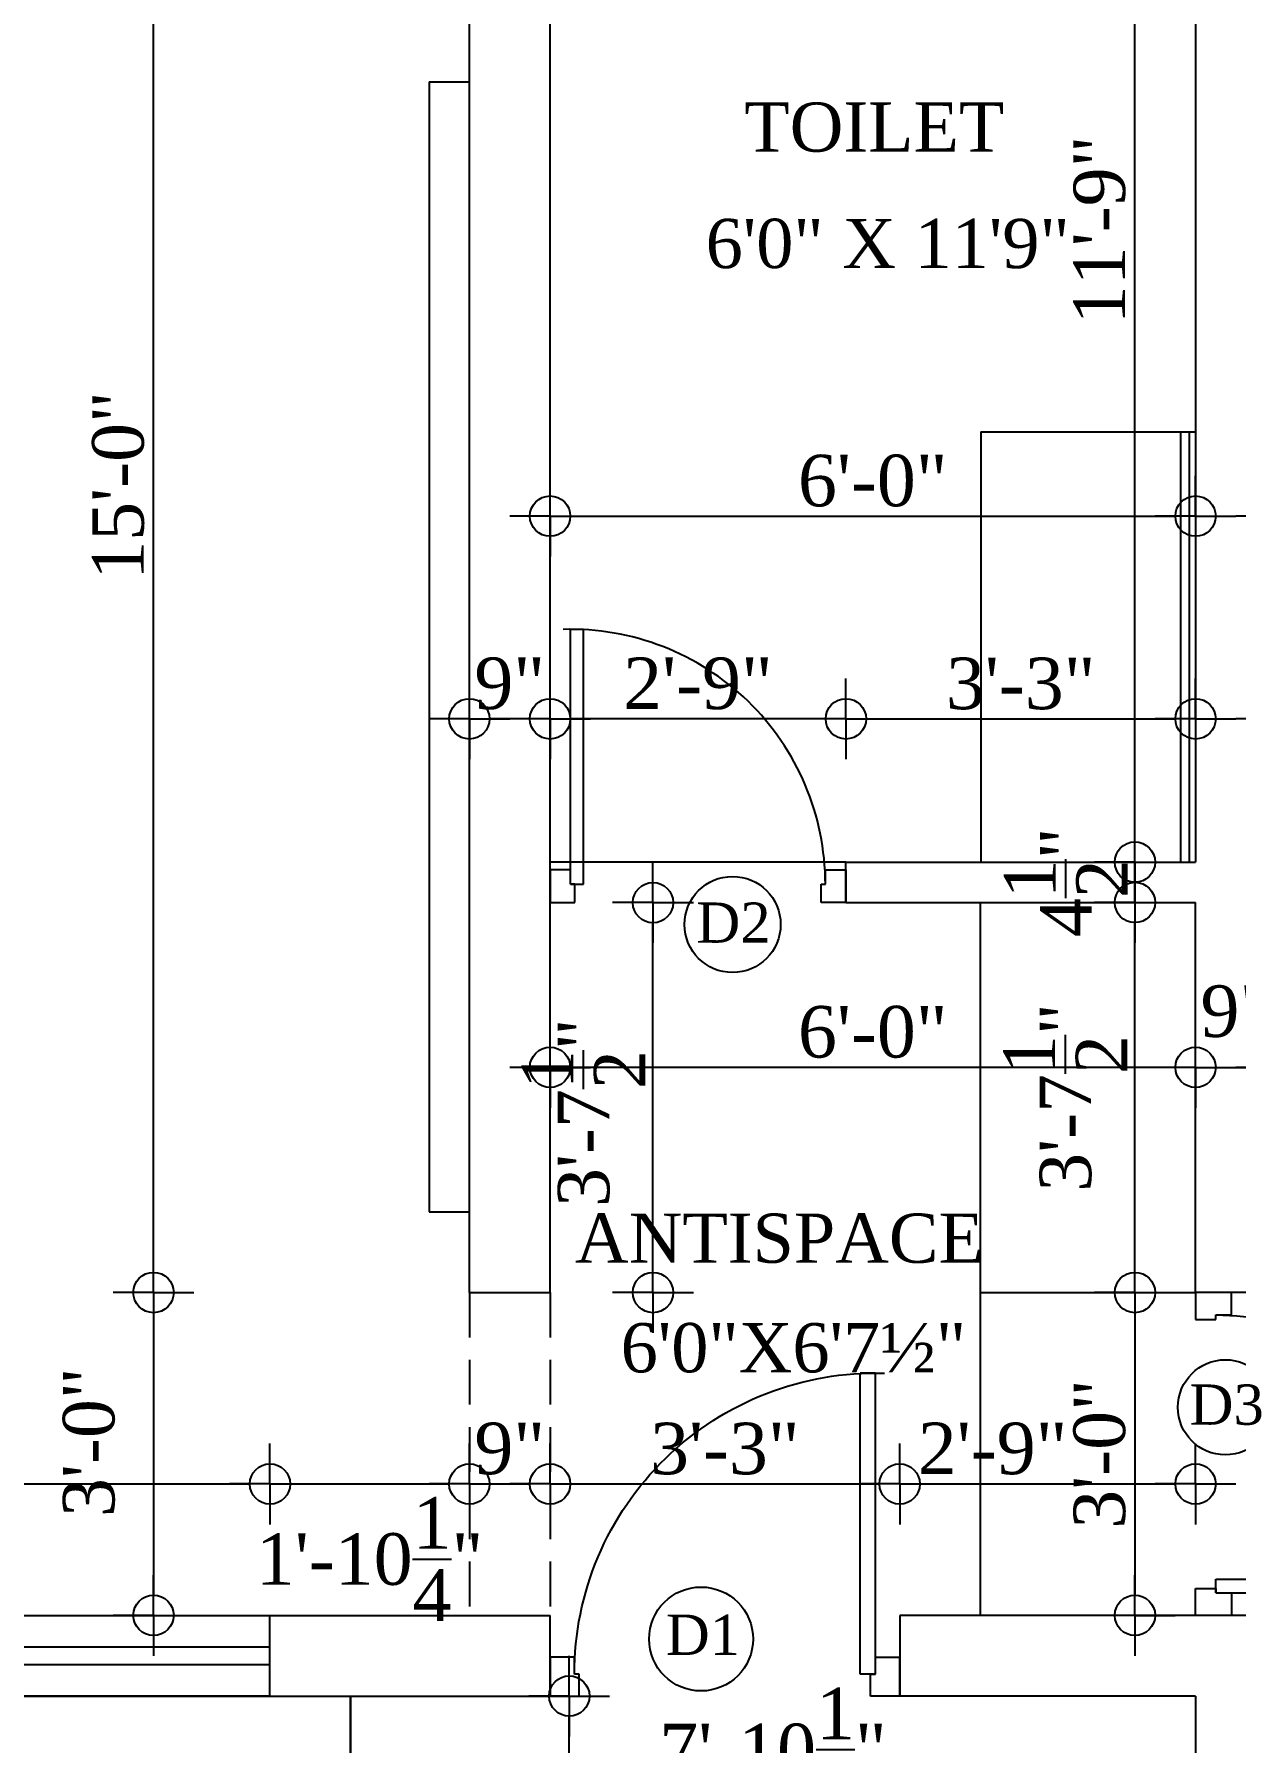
# Model space of a CAD drawing. Extents: x -4781 to 3971, y -2954 to -1072.
# Drawn here: x -4654.3 to -4520.3, y -2081.9 to -1891.3 of the extents above; entities that cross this region are included whole.
import ezdxf

# ---------------------------------------------------------------- set-up
doc = ezdxf.new("R2010")
doc.units = 0
doc.header["$LTSCALE"] = 20
doc.header["$MEASUREMENT"] = 0
doc.header["$PDMODE"] = 34
doc.linetypes.add('HIDDEN', pattern=[0.375, 0.25, -0.125])
doc.layers.get('0').update_dxf_attribs({"linetype": 'CONTINUOUS'})
doc.layers.get('DEFPOINTS').update_dxf_attribs({"linetype": 'CONTINUOUS'})
doc.layers.add('area', color=3, linetype='CONTINUOUS', plot=False)
for name, color, linetype in [('DIMLINE', 254, 'CONTINUOUS'), ('DOOR', 1, 'CONTINUOUS'), ('DOOR TEXT', 2, 'CONTINUOUS'), ('glass', 4, 'CONTINUOUS'), ('text', 2, 'CONTINUOUS'), ('wall', 13, 'CONTINUOUS'), ('WINDOW', 4, 'CONTINUOUS'), ('window sill', 5, 'CONTINUOUS')]:
    doc.layers.add(name, color=color, linetype=linetype)
doc.styles.add('DIMTEXT', font='times_1.ttf')
doc.styles.add('style5', font='times_1.ttf')
doc.dimstyles.new('ARCH_48_0', dxfattribs={"dimtxt": 5.75, "dimasz": 2.25, "dimexe": 0.25, "dimexo": 0, "dimgap": 1, "dimtad": 1, "dimzin": 3, "dimdsep": 46, "dimlunit": 4, "dimtxsty": 'DIMTEXT', "dimblk": 'BLK', "dimcen": 0, "dimdle": 0.09375, "dimse1": 1, "dimse2": 1, "dimclrd": 254, "dimclrt": 3, "dimadec": 1, "dimazin": 0, "dimtfac": 1, "dimtix": 1, "dimtmove": 2, "dimatfit": 3, "dimldrblk": 'NONE', "dimfxl": 0.25, "dimtvp": 1.4625, "dimtolj": 1, "dimtzin": 15, "dimarcsym": 0})

# ---------------------------------------------------------------- blocks, each defined once
blk = doc.blocks.new('DR1H902')
at = {"color": 0}
for p, q in [((-0.5, 0), (-0.5, 1)), ((-0.5, 1), (-0.45, 1)), ((-0.45, 0), (-0.45, 1)), ((-0.5, 0), (-0.45, 0))]:
    blk.add_line(p, q, dxfattribs=at)
blk.add_arc((-0.5, 0), 1, 0, 91.707, dxfattribs=at)
blk = doc.blocks.new('A$C3B4262AC')
at = {"layer": 'DOOR'}
for p, q in [((0, 4), (0, 0)), ((2.5, 4), (0, 4)), ((2.5, 2.25), (2.5, 4)), ((3, 2.25), (2.5, 2.25)), ((3, 0), (3, 2.25)), ((0, 0), (3, 0))]:
    blk.add_line(p, q, dxfattribs=at)
blk = doc.blocks.new('A$C1F9E242A')
blk.add_blockref('A$C3B4262AC', (0, 0))
at = {"xscale": -1}
blk.add_blockref('A$C3B4262AC', (36, 0), dxfattribs=at)
at = {"layer": 'DOOR', "xscale": -31, "yscale": 31, "zscale": 68.88888888888889}
blk.add_blockref('DR1H902', (18, 2.25), dxfattribs=at)
blk = doc.blocks.new('*U33')
at = {"xscale": -1}
blk.add_blockref('A$C1F9E242A', (0, -2), dxfattribs=at)
blk = doc.blocks.new('*U34')
at = {"xscale": -1}
blk.add_blockref('A$C1F9E242A', (0, -2), dxfattribs=at)
blk = doc.blocks.new('BLK')
for q in [(0, 2), (-2, 0), (2, 0), (0, -2)]:
    blk.add_line((0, 0), q)
blk.add_circle((0, 0), 1)
blk = doc.blocks.new('*D669')
at = {"layer": 'DEFPOINTS', "color": 0, "lineweight": -2, "transparency": 16777216}
for p in [(-4605.77, -2031.65), (-4641.01, -2067.65), (-4605.77, -2067.65)]:
    blk.add_point(p, dxfattribs=at)
at = {"layer": 'DIMLINE', "color": 254, "lineweight": -2, "transparency": 16777216}
blk.add_line((-4641.01, -2033.9), (-4641.01, -2065.4), dxfattribs=at)
at = {"layer": 'DIMLINE', "color": 254, "lineweight": -2, "transparency": 16777216, "xscale": 2.25, "yscale": 2.25, "zscale": 2.25}
for p, rotation in [((-4641.01, -2031.65), 90), ((-4641.01, -2067.65), 270)]:
    blk.add_blockref('BLK', p, dxfattribs=dict(at, rotation=rotation))
at = {"layer": 'DIMLINE', "color": 3, "lineweight": -2, "transparency": 16777216, "insert": (-4648.2, -2048.34), "char_height": 5.75, "attachment_point": 5, "rotation": 90, "style": 'DIMTEXT'}
blk.add_mtext('\\A1;3\'-0"', dxfattribs=at)
blk = doc.blocks.new('_None')
blk = doc.blocks.new('*D670')
at = {"layer": 'DEFPOINTS', "color": 0, "lineweight": -2, "transparency": 16777216}
for p in [(-4641.01, -1851.65), (-4628.02, -1851.65), (-4605.77, -2031.65)]:
    blk.add_point(p, dxfattribs=at)
at = {"layer": 'DIMLINE', "color": 254, "lineweight": -2, "transparency": 16777216}
blk.add_line((-4641.01, -2029.4), (-4641.01, -1853.9), dxfattribs=at)
at = {"layer": 'DIMLINE', "color": 254, "lineweight": -2, "transparency": 16777216, "xscale": 2.25, "yscale": 2.25, "zscale": 2.25}
for p, rotation in [((-4641.01, -1851.65), 90), ((-4641.01, -2031.65), 270)]:
    blk.add_blockref('BLK', p, dxfattribs=dict(at, rotation=rotation))
at = {"layer": 'DIMLINE', "color": 3, "lineweight": -2, "transparency": 16777216, "insert": (-4644.93, -1941.65), "char_height": 5.75, "attachment_point": 5, "rotation": 90, "style": 'DIMTEXT'}
blk.add_mtext('\\A1;15\'-0"', dxfattribs=at)
blk = doc.blocks.new('*D673')
at = {"layer": 'DEFPOINTS', "color": 0, "lineweight": -2, "transparency": 16777216}
for p in [(-4628.02, -2053), (-4721.52, -2067.65), (-4628.02, -2067.65)]:
    blk.add_point(p, dxfattribs=at)
at = {"layer": 'DIMLINE', "color": 254, "lineweight": -2, "transparency": 16777216}
blk.add_line((-4719.27, -2053), (-4630.27, -2053), dxfattribs=at)
at = {"layer": 'DIMLINE', "color": 254, "lineweight": -2, "transparency": 16777216, "xscale": 2.25, "yscale": 2.25, "zscale": 2.25, "rotation": 180}
blk.add_blockref('BLK', (-4721.52, -2053), dxfattribs=at)
at = {"layer": 'DIMLINE', "color": 254, "lineweight": -2, "transparency": 16777216, "xscale": 2.25, "yscale": 2.25, "zscale": 2.25}
blk.add_blockref('BLK', (-4628.02, -2053), dxfattribs=at)
at = {"layer": 'DIMLINE', "color": 3, "lineweight": -2, "transparency": 16777216, "insert": (-4674.77, -2045.25), "char_height": 5.75, "attachment_point": 5, "style": 'DIMTEXT'}
blk.add_mtext('\\A1;7\'-9{\\H1.000000x;\\S1/2;}"', dxfattribs=at)
blk = doc.blocks.new('*D674')
at = {"layer": 'DEFPOINTS', "color": 0, "lineweight": -2, "transparency": 16777216}
for p in [(-4605.77, -2053), (-4628.02, -2067.65), (-4605.77, -2067.65)]:
    blk.add_point(p, dxfattribs=at)
at = {"layer": 'DIMLINE', "color": 254, "lineweight": -2, "transparency": 16777216}
blk.add_line((-4625.77, -2053), (-4608.02, -2053), dxfattribs=at)
at = {"layer": 'DIMLINE', "color": 254, "lineweight": -2, "transparency": 16777216, "xscale": 2.25, "yscale": 2.25, "zscale": 2.25, "rotation": 180}
blk.add_blockref('BLK', (-4628.02, -2053), dxfattribs=at)
at = {"layer": 'DIMLINE', "color": 254, "lineweight": -2, "transparency": 16777216, "xscale": 2.25, "yscale": 2.25, "zscale": 2.25}
blk.add_blockref('BLK', (-4605.77, -2053), dxfattribs=at)
at = {"layer": 'DIMLINE', "color": 3, "lineweight": -2, "transparency": 16777216, "insert": (-4616.9, -2061.37), "char_height": 5.75, "attachment_point": 5, "style": 'DIMTEXT'}
blk.add_mtext('\\A1;1\'-10{\\H1.000000x;\\S1/4;}"', dxfattribs=at)
blk = doc.blocks.new('*D675')
at = {"layer": 'DEFPOINTS', "color": 0, "lineweight": -2, "transparency": 16777216}
for p in [(-4596.77, -2053), (-4605.77, -2067.65), (-4596.77, -2067.65)]:
    blk.add_point(p, dxfattribs=at)
at = {"layer": 'DIMLINE', "color": 254, "lineweight": -2, "transparency": 16777216}
blk.add_line((-4603.52, -2053), (-4599.02, -2053), dxfattribs=at)
at = {"layer": 'DIMLINE', "color": 254, "lineweight": -2, "transparency": 16777216, "xscale": 2.25, "yscale": 2.25, "zscale": 2.25, "rotation": 180}
blk.add_blockref('BLK', (-4605.77, -2053), dxfattribs=at)
at = {"layer": 'DIMLINE', "color": 254, "lineweight": -2, "transparency": 16777216, "xscale": 2.25, "yscale": 2.25, "zscale": 2.25}
blk.add_blockref('BLK', (-4596.77, -2053), dxfattribs=at)
at = {"layer": 'DIMLINE', "color": 3, "lineweight": -2, "transparency": 16777216, "insert": (-4601.27, -2049.07), "char_height": 5.75, "attachment_point": 5, "style": 'DIMTEXT'}
blk.add_mtext('\\A1;9"', dxfattribs=at)
blk = doc.blocks.new('*D676')
at = {"layer": 'DEFPOINTS', "color": 0, "lineweight": -2, "transparency": 16777216}
for p in [(-4557.77, -2053), (-4596.77, -2067.65), (-4557.77, -2067.65)]:
    blk.add_point(p, dxfattribs=at)
at = {"layer": 'DIMLINE', "color": 254, "lineweight": -2, "transparency": 16777216}
blk.add_line((-4594.52, -2053), (-4560.02, -2053), dxfattribs=at)
at = {"layer": 'DIMLINE', "color": 254, "lineweight": -2, "transparency": 16777216, "xscale": 2.25, "yscale": 2.25, "zscale": 2.25, "rotation": 180}
blk.add_blockref('BLK', (-4596.77, -2053), dxfattribs=at)
at = {"layer": 'DIMLINE', "color": 254, "lineweight": -2, "transparency": 16777216, "xscale": 2.25, "yscale": 2.25, "zscale": 2.25}
blk.add_blockref('BLK', (-4557.77, -2053), dxfattribs=at)
at = {"layer": 'DIMLINE', "color": 3, "lineweight": -2, "transparency": 16777216, "insert": (-4577.27, -2049.08), "char_height": 5.75, "attachment_point": 5, "style": 'DIMTEXT'}
blk.add_mtext('\\A1;3\'-3"', dxfattribs=at)
blk = doc.blocks.new('*D677')
at = {"layer": 'DEFPOINTS', "color": 0, "lineweight": -2, "transparency": 16777216}
for p in [(-4524.77, -2053), (-4557.77, -2067.65), (-4524.77, -2067.65)]:
    blk.add_point(p, dxfattribs=at)
at = {"layer": 'DIMLINE', "color": 254, "lineweight": -2, "transparency": 16777216}
blk.add_line((-4555.52, -2053), (-4527.02, -2053), dxfattribs=at)
at = {"layer": 'DIMLINE', "color": 254, "lineweight": -2, "transparency": 16777216, "xscale": 2.25, "yscale": 2.25, "zscale": 2.25, "rotation": 180}
blk.add_blockref('BLK', (-4557.77, -2053), dxfattribs=at)
at = {"layer": 'DIMLINE', "color": 254, "lineweight": -2, "transparency": 16777216, "xscale": 2.25, "yscale": 2.25, "zscale": 2.25}
blk.add_blockref('BLK', (-4524.77, -2053), dxfattribs=at)
at = {"layer": 'DIMLINE', "color": 3, "lineweight": -2, "transparency": 16777216, "insert": (-4547.4, -2049.07), "char_height": 5.75, "attachment_point": 5, "style": 'DIMTEXT'}
blk.add_mtext('\\A1;2\'-9"', dxfattribs=at)
blk = doc.blocks.new('*D678')
at = {"layer": 'DEFPOINTS', "color": 0, "lineweight": -2, "transparency": 16777216}
for p in [(-4515.77, -2006.54), (-4524.77, -2067.65), (-4515.77, -2067.65)]:
    blk.add_point(p, dxfattribs=at)
at = {"layer": 'DIMLINE', "color": 254, "lineweight": -2, "transparency": 16777216}
blk.add_line((-4522.52, -2006.54), (-4518.02, -2006.54), dxfattribs=at)
at = {"layer": 'DIMLINE', "color": 254, "lineweight": -2, "transparency": 16777216, "xscale": 2.25, "yscale": 2.25, "zscale": 2.25, "rotation": 180}
blk.add_blockref('BLK', (-4524.77, -2006.54), dxfattribs=at)
at = {"layer": 'DIMLINE', "color": 254, "lineweight": -2, "transparency": 16777216, "xscale": 2.25, "yscale": 2.25, "zscale": 2.25}
blk.add_blockref('BLK', (-4515.77, -2006.54), dxfattribs=at)
at = {"layer": 'DIMLINE', "color": 3, "lineweight": -2, "transparency": 16777216, "insert": (-4520.27, -2000.31), "char_height": 5.75, "attachment_point": 5, "style": 'DIMTEXT'}
blk.add_mtext('\\A1;9"', dxfattribs=at)
blk = doc.blocks.new('*D681')
at = {"layer": 'DEFPOINTS', "color": 0, "lineweight": -2, "transparency": 16777216}
for p in [(-4531.53, -1988.15), (-4524.77, -1988.15), (-4524.77, -2031.65)]:
    blk.add_point(p, dxfattribs=at)
at = {"layer": 'DIMLINE', "color": 254, "lineweight": -2, "transparency": 16777216}
blk.add_line((-4531.53, -2029.4), (-4531.53, -1990.4), dxfattribs=at)
at = {"layer": 'DIMLINE', "color": 254, "lineweight": -2, "transparency": 16777216, "xscale": 2.25, "yscale": 2.25, "zscale": 2.25}
for p, rotation in [((-4531.53, -1988.15), 90), ((-4531.53, -2031.65), 270)]:
    blk.add_blockref('BLK', p, dxfattribs=dict(at, rotation=rotation))
at = {"layer": 'DIMLINE', "color": 3, "lineweight": -2, "transparency": 16777216, "insert": (-4539.29, -2009.9), "char_height": 5.75, "attachment_point": 5, "rotation": 90, "style": 'DIMTEXT'}
blk.add_mtext('\\A1;3\'-7{\\H1.000000x;\\S1/2;}"', dxfattribs=at)
blk = doc.blocks.new('*D682')
at = {"layer": 'DEFPOINTS', "color": 0, "lineweight": -2, "transparency": 16777216}
for p in [(-4596.77, -1988.17), (-4585.29, -1988.17), (-4596.77, -2031.65)]:
    blk.add_point(p, dxfattribs=at)
at = {"layer": 'DIMLINE', "color": 254, "lineweight": -2, "transparency": 16777216}
blk.add_line((-4585.29, -2029.4), (-4585.29, -1990.42), dxfattribs=at)
at = {"layer": 'DIMLINE', "color": 254, "lineweight": -2, "transparency": 16777216, "xscale": 2.25, "yscale": 2.25, "zscale": 2.25}
for p, rotation in [((-4585.29, -1988.17), 90), ((-4585.29, -2031.65), 270)]:
    blk.add_blockref('BLK', p, dxfattribs=dict(at, rotation=rotation))
at = {"layer": 'DIMLINE', "color": 3, "lineweight": -2, "transparency": 16777216, "insert": (-4593.04, -2011.59), "char_height": 5.75, "attachment_point": 5, "rotation": 90, "style": 'DIMTEXT'}
blk.add_mtext('\\A1;3\'-7{\\H1.000000x;\\S1/2;}"', dxfattribs=at)
blk = doc.blocks.new('*D683')
at = {"layer": 'DEFPOINTS', "color": 0, "lineweight": -2, "transparency": 16777216}
for p in [(-4558.75, -1983.65), (-4531.53, -1983.65), (-4558.75, -1988.15)]:
    blk.add_point(p, dxfattribs=at)
at = {"layer": 'DIMLINE', "color": 254, "lineweight": -2, "transparency": 16777216}
for p, q in [((-4531.53, -1981.4), (-4531.53, -1979.15)), ((-4531.53, -1988.15), (-4531.53, -1983.65)), ((-4531.53, -1990.4), (-4531.53, -1992.65))]:
    blk.add_line(p, q, dxfattribs=at)
at = {"layer": 'DIMLINE', "color": 254, "lineweight": -2, "transparency": 16777216, "xscale": 2.25, "yscale": 2.25, "zscale": 2.25}
for p, rotation in [((-4531.53, -1983.65), 270), ((-4531.53, -1988.15), 90)]:
    blk.add_blockref('BLK', p, dxfattribs=dict(at, rotation=rotation))
at = {"layer": 'DIMLINE', "color": 3, "lineweight": -2, "transparency": 16777216, "insert": (-4539.23, -1985.9), "char_height": 5.75, "attachment_point": 5, "rotation": 90, "style": 'DIMTEXT'}
blk.add_mtext('\\A1;4{\\H1.000000x;\\S1/2;}"', dxfattribs=at)
blk = doc.blocks.new('*D684')
at = {"layer": 'DEFPOINTS', "color": 0, "lineweight": -2, "transparency": 16777216}
for p in [(-4560.78, -1842.65), (-4531.53, -1842.65), (-4557.25, -1983.65)]:
    blk.add_point(p, dxfattribs=at)
at = {"layer": 'DIMLINE', "color": 254, "lineweight": -2, "transparency": 16777216}
blk.add_line((-4531.53, -1981.4), (-4531.53, -1844.9), dxfattribs=at)
at = {"layer": 'DIMLINE', "color": 254, "lineweight": -2, "transparency": 16777216, "xscale": 2.25, "yscale": 2.25, "zscale": 2.25}
for p, rotation in [((-4531.53, -1842.65), 90), ((-4531.53, -1983.65), 270)]:
    blk.add_blockref('BLK', p, dxfattribs=dict(at, rotation=rotation))
at = {"layer": 'DIMLINE', "color": 3, "lineweight": -2, "transparency": 16777216, "insert": (-4535.47, -1913.15), "char_height": 5.75, "attachment_point": 5, "rotation": 90, "style": 'DIMTEXT'}
blk.add_mtext('\\A1;11\'-9"', dxfattribs=at)
blk = doc.blocks.new('*D691')
at = {"layer": 'DEFPOINTS', "color": 0, "lineweight": -2, "transparency": 16777216}
for p in [(-4524.77, -1967.68), (-4563.77, -1983.65), (-4524.77, -1983.65)]:
    blk.add_point(p, dxfattribs=at)
at = {"layer": 'DIMLINE', "color": 254, "lineweight": -2, "transparency": 16777216}
blk.add_line((-4561.52, -1967.68), (-4527.02, -1967.68), dxfattribs=at)
at = {"layer": 'DIMLINE', "color": 254, "lineweight": -2, "transparency": 16777216, "xscale": 2.25, "yscale": 2.25, "zscale": 2.25, "rotation": 180}
blk.add_blockref('BLK', (-4563.77, -1967.68), dxfattribs=at)
at = {"layer": 'DIMLINE', "color": 254, "lineweight": -2, "transparency": 16777216, "xscale": 2.25, "yscale": 2.25, "zscale": 2.25}
blk.add_blockref('BLK', (-4524.77, -1967.68), dxfattribs=at)
at = {"layer": 'DIMLINE', "color": 3, "lineweight": -2, "transparency": 16777216, "insert": (-4544.27, -1963.76), "char_height": 5.75, "attachment_point": 5, "style": 'DIMTEXT'}
blk.add_mtext('\\A1;3\'-3"', dxfattribs=at)
blk = doc.blocks.new('*D692')
at = {"layer": 'DEFPOINTS', "color": 0, "lineweight": -2, "transparency": 16777216}
for p in [(-4596.77, -1967.68), (-4596.77, -1983.65), (-4563.77, -1983.65)]:
    blk.add_point(p, dxfattribs=at)
at = {"layer": 'DIMLINE', "color": 254, "lineweight": -2, "transparency": 16777216}
blk.add_line((-4566.02, -1967.68), (-4594.52, -1967.68), dxfattribs=at)
at = {"layer": 'DIMLINE', "color": 254, "lineweight": -2, "transparency": 16777216, "xscale": 2.25, "yscale": 2.25, "zscale": 2.25, "rotation": 180}
blk.add_blockref('BLK', (-4596.77, -1967.68), dxfattribs=at)
at = {"layer": 'DIMLINE', "color": 254, "lineweight": -2, "transparency": 16777216, "xscale": 2.25, "yscale": 2.25, "zscale": 2.25}
blk.add_blockref('BLK', (-4563.77, -1967.68), dxfattribs=at)
at = {"layer": 'DIMLINE', "color": 3, "lineweight": -2, "transparency": 16777216, "insert": (-4580.27, -1963.75), "char_height": 5.75, "attachment_point": 5, "style": 'DIMTEXT'}
blk.add_mtext('\\A1;2\'-9"', dxfattribs=at)
blk = doc.blocks.new('*D693')
at = {"layer": 'DEFPOINTS', "color": 0, "lineweight": -2, "transparency": 16777216}
for p in [(-4476.77, -1967.68), (-4515.77, -1983.65), (-4476.77, -1983.65)]:
    blk.add_point(p, dxfattribs=at)
at = {"layer": 'DIMLINE', "color": 254, "lineweight": -2, "transparency": 16777216}
blk.add_line((-4513.52, -1967.68), (-4479.02, -1967.68), dxfattribs=at)
at = {"layer": 'DIMLINE', "color": 254, "lineweight": -2, "transparency": 16777216, "xscale": 2.25, "yscale": 2.25, "zscale": 2.25, "rotation": 180}
blk.add_blockref('BLK', (-4515.77, -1967.68), dxfattribs=at)
at = {"layer": 'DIMLINE', "color": 254, "lineweight": -2, "transparency": 16777216, "xscale": 2.25, "yscale": 2.25, "zscale": 2.25}
blk.add_blockref('BLK', (-4476.77, -1967.68), dxfattribs=at)
at = {"layer": 'DIMLINE', "color": 3, "lineweight": -2, "transparency": 16777216, "insert": (-4496.27, -1963.76), "char_height": 5.75, "attachment_point": 5, "style": 'DIMTEXT'}
blk.add_mtext('\\A1;3\'-3"', dxfattribs=at)
blk = doc.blocks.new('*D696')
at = {"layer": 'DEFPOINTS', "color": 0, "lineweight": -2, "transparency": 16777216}
for p in [(-4515.77, -2001.7), (-4443.77, -2001.7), (-4443.77, -2006.54)]:
    blk.add_point(p, dxfattribs=at)
at = {"layer": 'DIMLINE', "color": 254, "lineweight": -2, "transparency": 16777216}
blk.add_line((-4513.52, -2006.54), (-4446.02, -2006.54), dxfattribs=at)
at = {"layer": 'DIMLINE', "color": 254, "lineweight": -2, "transparency": 16777216, "xscale": 2.25, "yscale": 2.25, "zscale": 2.25, "rotation": 180}
blk.add_blockref('BLK', (-4515.77, -2006.54), dxfattribs=at)
at = {"layer": 'DIMLINE', "color": 254, "lineweight": -2, "transparency": 16777216, "xscale": 2.25, "yscale": 2.25, "zscale": 2.25}
blk.add_blockref('BLK', (-4443.77, -2006.54), dxfattribs=at)
at = {"layer": 'DIMLINE', "color": 3, "lineweight": -2, "transparency": 16777216, "insert": (-4479.77, -2002.61), "char_height": 5.75, "attachment_point": 5, "style": 'DIMTEXT'}
blk.add_mtext('\\A1;6\'-0"', dxfattribs=at)
blk = doc.blocks.new('*D697')
at = {"layer": 'DEFPOINTS', "color": 0, "lineweight": -2, "transparency": 16777216}
for p in [(-4596.77, -1996.91), (-4524.77, -1996.91), (-4596.77, -2006.54)]:
    blk.add_point(p, dxfattribs=at)
at = {"layer": 'DIMLINE', "color": 254, "lineweight": -2, "transparency": 16777216}
blk.add_line((-4527.02, -2006.54), (-4594.52, -2006.54), dxfattribs=at)
at = {"layer": 'DIMLINE', "color": 254, "lineweight": -2, "transparency": 16777216, "xscale": 2.25, "yscale": 2.25, "zscale": 2.25, "rotation": 180}
blk.add_blockref('BLK', (-4596.77, -2006.54), dxfattribs=at)
at = {"layer": 'DIMLINE', "color": 254, "lineweight": -2, "transparency": 16777216, "xscale": 2.25, "yscale": 2.25, "zscale": 2.25}
blk.add_blockref('BLK', (-4524.77, -2006.54), dxfattribs=at)
at = {"layer": 'DIMLINE', "color": 3, "lineweight": -2, "transparency": 16777216, "insert": (-4560.77, -2002.61), "char_height": 5.75, "attachment_point": 5, "style": 'DIMTEXT'}
blk.add_mtext('\\A1;6\'-0"', dxfattribs=at)
blk = doc.blocks.new('*D698')
at = {"layer": 'DEFPOINTS', "color": 0, "lineweight": -2, "transparency": 16777216}
for p in [(-4605.77, -1967.68), (-4605.77, -1975), (-4596.77, -1975)]:
    blk.add_point(p, dxfattribs=at)
at = {"layer": 'DIMLINE', "color": 254, "lineweight": -2, "transparency": 16777216}
blk.add_line((-4599.02, -1967.68), (-4603.52, -1967.68), dxfattribs=at)
at = {"layer": 'DIMLINE', "color": 254, "lineweight": -2, "transparency": 16777216, "xscale": 2.25, "yscale": 2.25, "zscale": 2.25, "rotation": 180}
blk.add_blockref('BLK', (-4605.77, -1967.68), dxfattribs=at)
at = {"layer": 'DIMLINE', "color": 254, "lineweight": -2, "transparency": 16777216, "xscale": 2.25, "yscale": 2.25, "zscale": 2.25}
blk.add_blockref('BLK', (-4596.77, -1967.68), dxfattribs=at)
at = {"layer": 'DIMLINE', "color": 3, "lineweight": -2, "transparency": 16777216, "insert": (-4601.27, -1963.75), "char_height": 5.75, "attachment_point": 5, "style": 'DIMTEXT'}
blk.add_mtext('\\A1;9"', dxfattribs=at)
blk = doc.blocks.new('*D714')
at = {"layer": 'DEFPOINTS', "color": 0, "lineweight": -2, "transparency": 16777216}
for p in [(-4524.77, -1945.07), (-4596.77, -1949.73), (-4524.77, -1949.73)]:
    blk.add_point(p, dxfattribs=at)
at = {"layer": 'DIMLINE', "color": 254, "lineweight": -2, "transparency": 16777216}
blk.add_line((-4594.52, -1945.07), (-4527.02, -1945.07), dxfattribs=at)
at = {"layer": 'DIMLINE', "color": 254, "lineweight": -2, "transparency": 16777216, "xscale": 2.25, "yscale": 2.25, "zscale": 2.25, "rotation": 180}
blk.add_blockref('BLK', (-4596.77, -1945.07), dxfattribs=at)
at = {"layer": 'DIMLINE', "color": 254, "lineweight": -2, "transparency": 16777216, "xscale": 2.25, "yscale": 2.25, "zscale": 2.25}
blk.add_blockref('BLK', (-4524.77, -1945.07), dxfattribs=at)
at = {"layer": 'DIMLINE', "color": 3, "lineweight": -2, "transparency": 16777216, "insert": (-4560.77, -1941.14), "char_height": 5.75, "attachment_point": 5, "style": 'DIMTEXT'}
blk.add_mtext('\\A1;6\'-0"', dxfattribs=at)
blk = doc.blocks.new('*D715')
at = {"layer": 'DEFPOINTS', "color": 0, "lineweight": -2, "transparency": 16777216}
for p in [(-4443.77, -1945.07), (-4515.77, -1956.28), (-4443.77, -1956.28)]:
    blk.add_point(p, dxfattribs=at)
at = {"layer": 'DIMLINE', "color": 254, "lineweight": -2, "transparency": 16777216}
blk.add_line((-4513.52, -1945.07), (-4446.02, -1945.07), dxfattribs=at)
at = {"layer": 'DIMLINE', "color": 254, "lineweight": -2, "transparency": 16777216, "xscale": 2.25, "yscale": 2.25, "zscale": 2.25, "rotation": 180}
blk.add_blockref('BLK', (-4515.77, -1945.07), dxfattribs=at)
at = {"layer": 'DIMLINE', "color": 254, "lineweight": -2, "transparency": 16777216, "xscale": 2.25, "yscale": 2.25, "zscale": 2.25}
blk.add_blockref('BLK', (-4443.77, -1945.07), dxfattribs=at)
at = {"layer": 'DIMLINE', "color": 3, "lineweight": -2, "transparency": 16777216, "insert": (-4479.77, -1941.14), "char_height": 5.75, "attachment_point": 5, "style": 'DIMTEXT'}
blk.add_mtext('\\A1;6\'-0"', dxfattribs=at)
blk = doc.blocks.new('*D739')
at = {"layer": 'DEFPOINTS', "color": 0, "lineweight": -2, "transparency": 16777216}
for p in [(-4612.4, -2076.65), (-4594.63, -2076.65), (-4610.02, -2132.15)]:
    blk.add_point(p, dxfattribs=at)
at = {"layer": 'DIMLINE', "color": 254, "lineweight": -2, "transparency": 16777216}
blk.add_line((-4594.63, -2129.9), (-4594.63, -2078.9), dxfattribs=at)
at = {"layer": 'DIMLINE', "color": 254, "lineweight": -2, "transparency": 16777216, "xscale": 2.25, "yscale": 2.25, "zscale": 2.25}
for p, rotation in [((-4594.63, -2076.65), 90), ((-4594.63, -2132.15), 270)]:
    blk.add_blockref('BLK', p, dxfattribs=dict(at, rotation=rotation))
at = {"layer": 'DIMLINE', "color": 3, "lineweight": -2, "transparency": 16777216, "insert": (-4602.38, -2104.4), "char_height": 5.75, "attachment_point": 5, "rotation": 90, "style": 'DIMTEXT'}
blk.add_mtext('\\A1;4\'-7{\\H1.000000x;\\S1/2;}"', dxfattribs=at)
blk = doc.blocks.new('*D745')
at = {"layer": 'DEFPOINTS', "color": 0, "lineweight": -2, "transparency": 16777216}
for p in [(-4421.52, -2090.37), (-4515.77, -2111.66), (-4421.52, -2111.66)]:
    blk.add_point(p, dxfattribs=at)
at = {"layer": 'DIMLINE', "color": 254, "lineweight": -2, "transparency": 16777216}
blk.add_line((-4513.52, -2090.37), (-4423.77, -2090.37), dxfattribs=at)
at = {"layer": 'DIMLINE', "color": 254, "lineweight": -2, "transparency": 16777216, "xscale": 2.25, "yscale": 2.25, "zscale": 2.25, "rotation": 180}
blk.add_blockref('BLK', (-4515.77, -2090.37), dxfattribs=at)
at = {"layer": 'DIMLINE', "color": 254, "lineweight": -2, "transparency": 16777216, "xscale": 2.25, "yscale": 2.25, "zscale": 2.25}
blk.add_blockref('BLK', (-4421.52, -2090.37), dxfattribs=at)
at = {"layer": 'DIMLINE', "color": 3, "lineweight": -2, "transparency": 16777216, "insert": (-4468.65, -2082.61), "char_height": 5.75, "attachment_point": 5, "style": 'DIMTEXT'}
blk.add_mtext('\\A1;7\'-10{\\H1.000000x;\\S1/4;}"', dxfattribs=at)
blk = doc.blocks.new('*D747')
at = {"layer": 'DEFPOINTS', "color": 0, "lineweight": -2, "transparency": 16777216}
for p in [(-4619.02, -2076.65), (-4524.77, -2076.65), (-4619.02, -2090.37)]:
    blk.add_point(p, dxfattribs=at)
at = {"layer": 'DIMLINE', "color": 254, "lineweight": -2, "transparency": 16777216}
blk.add_line((-4527.02, -2090.37), (-4616.77, -2090.37), dxfattribs=at)
at = {"layer": 'DIMLINE', "color": 254, "lineweight": -2, "transparency": 16777216, "xscale": 2.25, "yscale": 2.25, "zscale": 2.25, "rotation": 180}
blk.add_blockref('BLK', (-4619.02, -2090.37), dxfattribs=at)
at = {"layer": 'DIMLINE', "color": 254, "lineweight": -2, "transparency": 16777216, "xscale": 2.25, "yscale": 2.25, "zscale": 2.25}
blk.add_blockref('BLK', (-4524.77, -2090.37), dxfattribs=at)
at = {"layer": 'DIMLINE', "color": 3, "lineweight": -2, "transparency": 16777216, "insert": (-4571.9, -2082.61), "char_height": 5.75, "attachment_point": 5, "style": 'DIMTEXT'}
blk.add_mtext('\\A1;7\'-10{\\H1.000000x;\\S1/4;}"', dxfattribs=at)
blk = doc.blocks.new('*D784')
at = {"layer": 'DEFPOINTS', "color": 0, "lineweight": -2, "transparency": 16777216}
for p in [(-4524.77, -2031.65), (-4531.53, -2067.65), (-4524.77, -2067.65)]:
    blk.add_point(p, dxfattribs=at)
at = {"layer": 'DIMLINE', "color": 254, "lineweight": -2, "transparency": 16777216}
blk.add_line((-4531.53, -2033.9), (-4531.53, -2065.4), dxfattribs=at)
at = {"layer": 'DIMLINE', "color": 254, "lineweight": -2, "transparency": 16777216, "xscale": 2.25, "yscale": 2.25, "zscale": 2.25}
for p, rotation in [((-4531.53, -2031.65), 90), ((-4531.53, -2067.65), 270)]:
    blk.add_blockref('BLK', p, dxfattribs=dict(at, rotation=rotation))
at = {"layer": 'DIMLINE', "color": 3, "lineweight": -2, "transparency": 16777216, "insert": (-4535.46, -2049.65), "char_height": 5.75, "attachment_point": 5, "rotation": 90, "style": 'DIMTEXT'}
blk.add_mtext('\\A1;3\'-0"', dxfattribs=at)

msp = doc.modelspace()

# ---------------------------------------------------------------- linework, layer by layer
for p, q in [((-4548.712, -1935.654), (-4548.712, -1983.654)), ((-4548.712, -1935.654), (-4524.712, -1935.654)), ((-4563.772, -1983.654), (-4596.772, -1983.654)), ((-4548.774, -2031.654), (-4524.774, -2031.654)), ((-4619.022, -2145.654), (-4619.022, -2076.654))]:
    msp.add_line(p, q)
at = {"lineweight": -2}
msp.add_line((-4548.774, -2067.654), (-4548.774, -1988.154), dxfattribs=at)
at = {"linetype": 'HIDDEN'}
for p, q in [((-4605.772, -2031.654), (-4605.772, -2067.654)), ((-4596.773, -2031.654), (-4596.773, -2067.654))]:
    msp.add_line(p, q, dxfattribs=at)
at = {"layer": 'area', "lineweight": -2}
msp.add_lwpolyline([(-4734.772, -1713.654), (-4734.772, -1842.654), (-4752.772, -1842.654), (-4752.772, -2076.654), (-4619.022, -2076.654), (-4619.022, -2145.654), (-4421.522, -2145.654), (-4421.522, -2076.654), (-4287.772, -2076.654), (-4287.772, -1842.654), (-4305.772, -1842.654), (-4305.772, -1713.654), (-4443.772, -1713.654), (-4443.772, -1737.654), (-4596.772, -1737.654), (-4596.772, -1713.654), (-4734.772, -1713.654)], dxfattribs=at)
at = {"layer": 'DOOR TEXT', "color": 7}
for centre, radius in [((-4576.411, -1990.608), 5.358), ((-4521.431, -2044.451), 5.306), ((-4579.926, -2070.288), 5.796)]:
    msp.add_circle(centre, radius, dxfattribs=at)
at = {"layer": 'glass'}
for p, q in [((-4526.462, -1935.654), (-4526.462, -1983.654)), ((-4525.462, -1935.654), (-4525.462, -1983.654))]:
    msp.add_line(p, q, dxfattribs=at)
at = {"layer": 'wall', "lineweight": -2}
for p, q in [((-4596.772, -2031.654), (-4596.772, -1746.654)), ((-4482.771, -2067.654), (-4557.773, -2067.654))]:
    msp.add_line(p, q, dxfattribs=at)
at = {"layer": 'wall'}
for p, q in [((-4524.772, -1842.654), (-4524.772, -1983.654)), ((-4605.772, -2031.654), (-4605.772, -1851.654)), ((-4610.272, -1896.654), (-4605.772, -1896.654)), ((-4610.272, -1896.654), (-4610.272, -2022.654)), ((-4563.772, -1983.654), (-4524.772, -1983.654)), ((-4563.772, -1988.154), (-4563.772, -1983.654)), ((-4563.772, -1988.154), (-4524.772, -1988.154)), ((-4524.772, -2031.654), (-4524.772, -1988.154)), ((-4610.272, -2022.654), (-4605.772, -2022.654)), ((-4605.772, -2031.654), (-4596.772, -2031.654)), ((-4515.771, -2031.654), (-4524.772, -2031.654)), ((-4628.022, -2067.654), (-4596.773, -2067.654)), ((-4628.022, -2076.654), (-4628.022, -2067.654)), ((-4596.773, -2076.654), (-4596.773, -2067.654)), ((-4557.773, -2067.654), (-4557.773, -2076.654)), ((-4628.022, -2076.654), (-4596.773, -2076.654)), ((-4524.772, -2076.654), (-4557.773, -2076.654)), ((-4524.772, -2076.654), (-4524.772, -2145.654))]:
    msp.add_line(p, q, dxfattribs=at)
at = {"layer": 'WINDOW'}
for p, q in [((-4721.522, -2071.154), (-4628.022, -2071.154)), ((-4628.022, -2073.154), (-4721.522, -2073.154))]:
    msp.add_line(p, q, dxfattribs=at)
at = {"layer": 'window sill'}
for p, q in [((-4721.522, -2067.654), (-4628.022, -2067.654)), ((-4628.022, -2076.654), (-4721.522, -2076.654))]:
    msp.add_line(p, q, dxfattribs=at)

# ---------------------------------------------------------------- block references
at = {"layer": 'DOOR'}
for name, p, xscale, yscale, zscale in [('*U33', (-4563.772, -1986.338), 0.9166790335966652, 0.9166790335884798, 0.9166790335858962), ('*U34', (-4596.772, -2074.488), -1.083288301044377, 1.083288301044377, 1.083288301042742)]:
    msp.add_blockref(name, p, dxfattribs=dict(at, xscale=xscale, yscale=yscale, zscale=zscale))
at = {"layer": 'DOOR', "xscale": -1, "rotation": 270}
msp.add_blockref('*U34', (-4522.772, -2031.654), dxfattribs=at)

# ---------------------------------------------------------------- texts
at = {"layer": 'DOOR TEXT', "style": 'style5'}
for s, p in [('D2', (-4580.453, -1992.645)), ('D3', (-4525.435, -2046.392)), ('D1', (-4583.862, -2072.056))]:
    msp.add_text(s, height=4.4913, dxfattribs=at).set_placement(p)
at = {"layer": 'text', "style": 'style5'}
for s, height, p in [('TOILET', 5.4893, (-4575.106, -1904.424)), ('6\'0" X 11\'9"', 5.48935, (-4579.411, -1917.407)), ('ANTISPACE', 5.4893, (-4593.987, -2028.328)), ('6\'0"X6\'7½"', 5.4893, (-4588.892, -2040.548))]:
    msp.add_text(s, height=height, dxfattribs=at).set_placement(p)

# ---------------------------------------------------------------- dimensions: what is measured, and where the dimension line sits
at = {"layer": 'DIMLINE', "lineweight": -2}
for base, p1, p2, picture, middle in [((-4531.534, -1842.654), (-4557.246, -1983.654), (-4560.778, -1842.654), '*D684', (-4535.467, -1913.154)), ((-4641.01, -1851.654), (-4605.772, -2031.654), (-4628.022, -1851.654), '*D670', (-4644.935, -1941.654)), ((-4531.534, -1983.654), (-4558.751, -1988.154), (-4558.751, -1983.654), '*D683', (-4539.23, -1985.904)), ((-4531.534, -1988.154), (-4524.772, -2031.654), (-4524.772, -1988.154), '*D681', (-4539.288, -2009.904)), ((-4594.625, -2076.654), (-4610.022, -2132.154), (-4612.398, -2076.654), '*D739', (-4602.379, -2104.404))]:
    dim = msp.add_linear_dim(base=base, p1=p1, p2=p2, angle=90, dimstyle='ARCH_48_0', override={"dimfxl": 0.18}, dxfattribs=at)
    dim.commit()
    dim.dimension.update_dxf_attribs({"geometry": picture, "text_midpoint": middle})
for base, p1, p2, picture, middle in [((-4524.772, -1945.066), (-4596.772, -1949.728), (-4524.772, -1949.728), '*D714', (-4560.772, -1941.142)), ((-4443.772, -1945.066), (-4515.772, -1956.283), (-4443.772, -1956.282), '*D715', (-4479.772, -1941.142)), ((-4605.772, -1967.682), (-4596.772, -1974.997), (-4605.772, -1974.997), '*D698', (-4601.272, -1963.749)), ((-4596.772, -1967.682), (-4563.772, -1983.654), (-4596.772, -1983.654), '*D692', (-4580.272, -1963.749)), ((-4524.772, -1967.682), (-4563.772, -1983.654), (-4524.772, -1983.654), '*D691', (-4544.272, -1963.757)), ((-4476.772, -1967.682), (-4515.772, -1983.654), (-4476.772, -1983.654), '*D693', (-4496.272, -1963.757)), ((-4596.772, -2006.538), (-4524.772, -1996.907), (-4596.772, -1996.907), '*D697', (-4560.772, -2002.613)), ((-4443.771, -2006.538), (-4515.772, -2001.704), (-4443.771, -2001.704), '*D696', (-4479.772, -2002.613)), ((-4628.022, -2053), (-4721.522, -2067.654), (-4628.022, -2067.654), '*D673', (-4674.772, -2045.246)), ((-4596.773, -2053), (-4605.772, -2067.654), (-4596.773, -2067.654), '*D675', (-4601.273, -2049.067)), ((-4557.773, -2053), (-4596.773, -2067.654), (-4557.773, -2067.654), '*D676', (-4577.273, -2049.075)), ((-4619.022, -2090.368), (-4524.772, -2076.654), (-4619.022, -2076.654), '*D747', (-4571.897, -2082.614)), ((-4421.522, -2090.368), (-4515.772, -2111.663), (-4421.522, -2111.663), '*D745', (-4468.647, -2082.614))]:
    dim = msp.add_linear_dim(base=base, p1=p1, p2=p2, dimstyle='ARCH_48_0', override={"dimfxl": 0.18}, dxfattribs=at)
    dim.commit()
    dim.dimension.update_dxf_attribs({"geometry": picture, "text_midpoint": middle})
for base, p1, p2, picture, middle in [((-4585.29, -1988.171), (-4596.773, -2031.654), (-4596.773, -1988.171), '*D682', (-4593.043, -2011.586)), ((-4641.01, -2067.654), (-4605.772, -2031.654), (-4605.772, -2067.654), '*D669', (-4648.198, -2048.335))]:
    dim = msp.add_linear_dim(base=base, p1=p1, p2=p2, angle=90, dimstyle='ARCH_48_0', override={"dimfxl": 0.18}, dxfattribs=at)
    dim.commit()
    dim.dimension.update_dxf_attribs({"geometry": picture, "text_midpoint": middle, "dimtype": 160})
for base, p1, p2, picture, middle in [((-4515.772, -2006.538), (-4524.772, -2067.654), (-4515.772, -2067.654), '*D678', (-4520.272, -2000.312)), ((-4524.772, -2053), (-4557.773, -2067.654), (-4524.772, -2067.654), '*D677', (-4547.399, -2049.067)), ((-4605.772, -2053), (-4628.022, -2067.654), (-4605.772, -2067.654), '*D674', (-4616.897, -2061.37))]:
    dim = msp.add_linear_dim(base=base, p1=p1, p2=p2, dimstyle='ARCH_48_0', override={"dimfxl": 0.18}, dxfattribs=at)
    dim.commit()
    dim.dimension.update_dxf_attribs({"geometry": picture, "text_midpoint": middle, "dimtype": 160})
dim = msp.add_linear_dim(base=(-4531.534, -2067.654), p1=(-4524.774, -2031.654), p2=(-4524.772, -2067.654), angle=90, dimstyle='ARCH_48_0', dxfattribs=at)
dim.commit()
dim.dimension.update_dxf_attribs({"geometry": '*D784', "text_midpoint": (-4535.459, -2049.654)})

doc.saveas('drawing.dxf')
